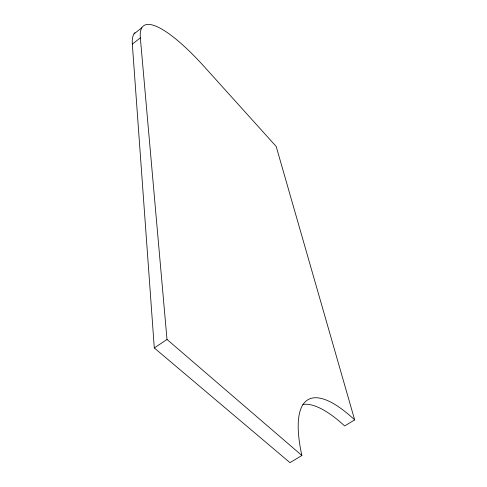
<?xml version="1.0" encoding="UTF-8"?>
<svg xmlns="http://www.w3.org/2000/svg" width="487" height="487" viewBox="0 0 487 487"><rect width="100%" height="100%" fill="white"/><g stroke="black" fill="none" stroke-linecap="round" stroke-linejoin="round"><path stroke-width="0.73" d="M133.998 33.907L141.808 27.759M132.33 44.128L140.341 37.846A114.603 27.01 53.8 0 1 204.187 66.597L276.172 146.423L354.67 419.904A156.838 46.088 61.2 0 0 301.885 455.497L289.996 462.65L154.294 347.962L132.33 44.128A114.287 27.978 53.8 0 1 134.936 32.666M154.294 347.962L166.998 339.445L140.341 37.846M354.67 419.904L344.644 425.942A156.254 47.647 61.5 0 0 302.804 404.429M166.998 339.445L301.885 455.497"/></g></svg>
